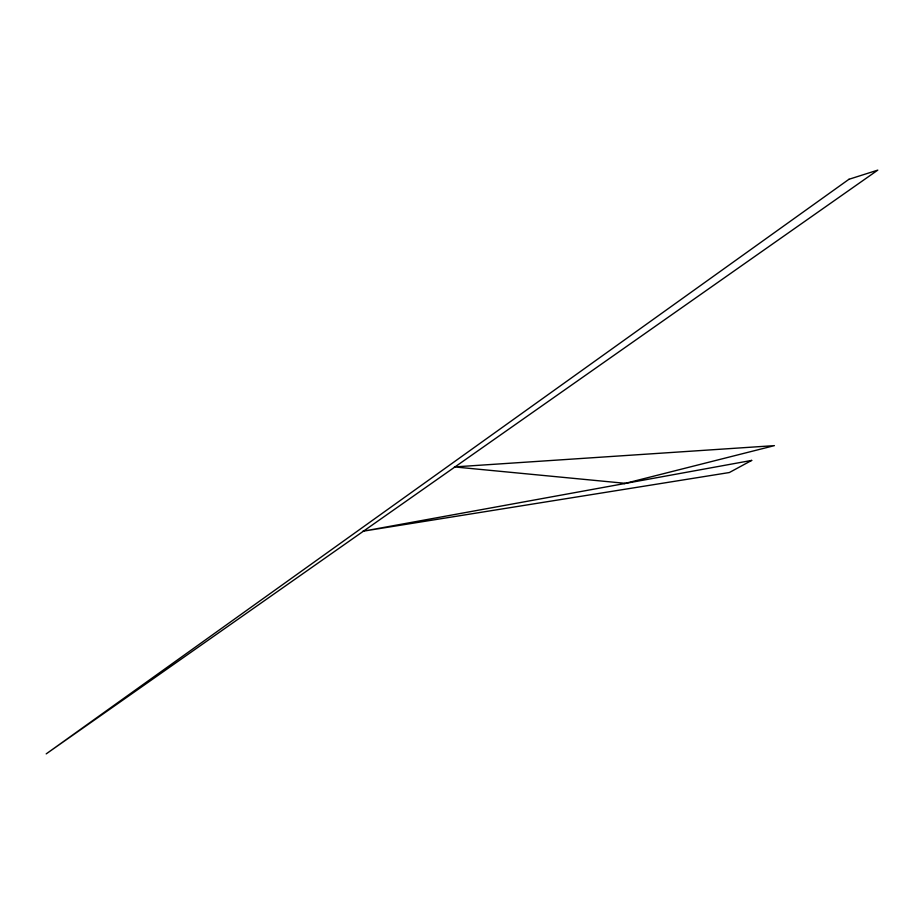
<?xml version="1.0" encoding="UTF-8"?>
<svg xmlns="http://www.w3.org/2000/svg" width="924" height="924" viewBox="0 0 924 924"><rect width="100%" height="100%" fill="white"/><g stroke="black" fill="none" stroke-linecap="round" stroke-linejoin="round"><path stroke-width="1.39" d="M624.139 483.645L774.404 445.634L454.435 466.92L624.485 483.252M848.971 179.279L46.2 753.88L877.8 170.12L848.971 179.279M751.697 460.406L729.348 472.534L362.866 531.242L751.697 460.406"/></g></svg>
